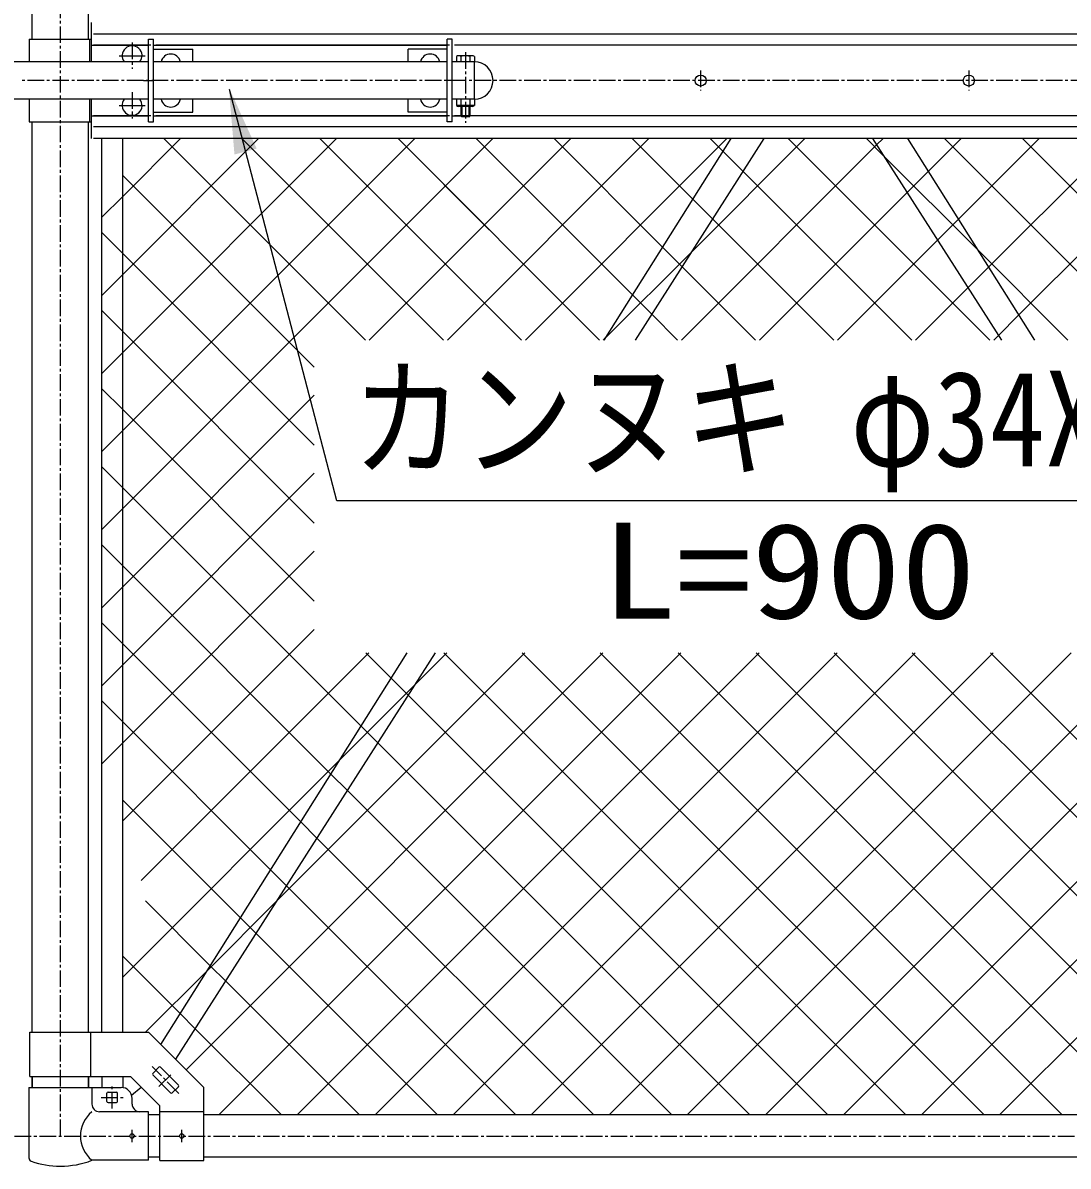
# Model space of a CAD drawing. Units: millimetres, scale not verified. Extents: x -5940 to 5940, y -4200 to 4200.
# Drawn here: x -2504 to -1557, y -2006 to -970 of the extents above; entities that cross this region are included whole.
import ezdxf
from ezdxf.enums import TextEntityAlignment as Align

# ---------------------------------------------------------------- set-up
doc = ezdxf.new("R2010")
doc.units = ezdxf.units.MM
doc.header["$LTSCALE"] = 20
doc.linetypes.add('USER1', pattern=[0.375, 0.25, -0.125])
doc.linetypes.add('USER2', pattern=[1.125, 0.75, -0.125, 0.125, -0.125])
for name, color, linetype, lineweight in [('0-5_0', 7, 'Continuous', 25), ('0-6_2網', 2, 'Continuous', 25), ('0-8_1部材', 7, 'Continuous', 25), ('0-9_中心線', 1, 'USER2', 25), ('0-A_6文字', 7, 'Continuous', 25), ('0-C_8部品', 7, 'Continuous', 25)]:
    doc.layers.add(name, color=color, linetype=linetype, lineweight=lineweight)
doc.styles.add('ＭＳ ゴシック', font='')
doc.styles.get('ＭＳ ゴシック').set_extended_font_data('MS Gothic')

msp = doc.modelspace()

# ---------------------------------------------------------------- linework, layer by layer
at = {"layer": '0-5_0'}
for p, q in [((-2442.43, -969.83), (-2442.43, -1005.33)), ((-2498.63, -984.83), (-2498.63, -1005.33)), ((-2498.63, -984.83), (-2442.43, -984.83)), ((-2444.17, -984.83), (-2444.17, -1005.33)), ((-2442.43, -990.33), (-2390.43, -990.33)), ((-2390.43, -1059.83), (-2390.43, -984.83)), ((-2390.43, -984.83), (-2385.93, -984.83)), ((-2385.93, -1059.83), (-2385.93, -984.83)), ((-2385.93, -990.33), (-2119.93, -990.33)), ((-2385.93, -993.83), (-2350.43, -993.83)), ((-2117.93, -990.33), (-2383.93, -990.33)), ((-2350.43, -1005.33), (-2350.43, -993.83)), ((-2155.43, -1005.33), (-2155.43, -993.83)), ((-2119.93, -993.83), (-2155.43, -993.83)), ((-2119.93, -1059.83), (-2119.93, -984.83)), ((-2115.43, -984.83), (-2119.93, -984.83)), ((-2115.43, -1059.83), (-2115.43, -984.83)), ((-2111.58, -1000.63), (-2111.58, -1005.33)), ((-2097.41, -999.83), (-2109.68, -999.83)), ((-2095.38, -1000.63), (-2095.38, -1005.33)), ((-2390.43, -1005.33), (-2621.23, -1005.33)), ((-2119.93, -1005.33), (-2385.93, -1005.33)), ((-2095.48, -1005.33), (-2115.43, -1005.33)), ((-2095.48, -1005.33), (-2095.48, -1039.33)), ((-2390.43, -1039.33), (-2621.23, -1039.33)), ((-2498.63, -1039.33), (-2498.63, -1059.83)), ((-2444.17, -1039.33), (-2444.17, -1059.83)), ((-2442.43, -1039.33), (-2442.43, -1074.83)), ((-2119.93, -1039.33), (-2385.93, -1039.33)), ((-2350.43, -1050.83), (-2350.43, -1039.33)), ((-2155.43, -1050.83), (-2155.43, -1039.33)), ((-2095.48, -1039.33), (-2115.43, -1039.33)), ((-2111.58, -1039.33), (-2111.58, -1045.03)), ((-2095.38, -1045.03), (-2111.58, -1045.03)), ((-2107.48, -1039.33), (-2107.48, -1045.03)), ((-2099.48, -1039.33), (-2099.48, -1045.03)), ((-2095.38, -1039.33), (-2095.38, -1045.03)), ((-2442.43, -1054.33), (-2390.43, -1054.33)), ((-2385.93, -1050.83), (-2350.43, -1050.83)), ((-2385.93, -1054.33), (-2119.93, -1054.33)), ((-2117.93, -1054.33), (-2383.93, -1054.33)), ((-2119.93, -1050.83), (-2155.43, -1050.83)), ((-2115.43, -1054.33), (-2107.48, -1054.33)), ((-2097.04, -1045.83), (-2109.63, -1045.83)), ((-2107.48, -1045.83), (-2107.48, -1054.53)), ((-2106.68, -1055.33), (-2107.48, -1054.53)), ((-2099.48, -1054.53), (-2107.48, -1054.53)), ((-2106.68, -1045.83), (-2106.68, -1055.33)), ((-2100.28, -1055.33), (-2106.68, -1055.33)), ((-2100.28, -1045.83), (-2100.28, -1055.33)), ((-2100.28, -1055.33), (-2099.48, -1054.53)), ((-2099.48, -1045.83), (-2099.48, -1054.53)), ((-2498.63, -1059.83), (-2442.43, -1059.83)), ((-2495.83, -1102.33), (-2495.83, -1059.83)), ((-2445.03, -1102.33), (-2445.03, -1059.83)), ((-2390.43, -1059.83), (-2385.93, -1059.83)), ((-2115.43, -1059.83), (-2119.93, -1059.83))]:
    msp.add_line(p, q, dxfattribs=at)
at = {"layer": '0-5_0', "color": 1, "linetype": 'USER2'}
for p, q in [((-2405.43, -987.99), (-2405.43, -1011.67)), ((-2103.48, -996.59), (-2103.48, -1060.52)), ((-2395.12, -1022.33), (-2385.93, -1022.33)), ((-2110.73, -1022.33), (-2119.93, -1022.33)), ((-2405.43, -1032.99), (-2405.43, -1056.67))]:
    msp.add_line(p, q, dxfattribs=at)
at = {"layer": '0-5_0', "color": 1}
for p, q in [((-2417.27, -999.83), (-2393.58, -999.83)), ((-2417.27, -1044.83), (-2393.58, -1044.83))]:
    msp.add_line(p, q, dxfattribs=at)
at = {"layer": '0-5_0', "linetype": 'USER1'}
for p, q in [((-2107.48, -1000.63), (-2107.48, -1005.33)), ((-2099.48, -1000.63), (-2099.48, -1005.33))]:
    msp.add_line(p, q, dxfattribs=at)
at = {"layer": '0-5_0'}
for centre, radius, start, end in [((-2405.43, -999.83), 9, 322.33011, 217.66989), ((-2370.43, -1007.33), 9, 12.83959, 167.16041), ((-2135.43, -1007.33), 9, 12.83959, 167.16041), ((-2109.53, -1002.84), 3.02, 47.18249, 132.81751), ((-2103.48, -1010.23), 10.4, 67.38014, 112.61986), ((-2097.43, -1002.86), 3.03, 47.363, 132.637), ((-2095.48, -1022.33), 17, 270, 90), ((-2405.43, -1044.83), 9, 142.33011, 37.66989), ((-2370.43, -1037.33), 9, 192.83959, 347.16041), ((-2135.43, -1037.33), 9, 192.83959, 347.16041), ((-2109.53, -1042.81), 3.02, 227.28053, 312.71947), ((-2103.48, -1035.43), 10.4, 247.38014, 292.61986), ((-2097.43, -1042.9), 2.96, 226.1605, 313.8395)]:
    msp.add_arc(centre, radius, start, end, dxfattribs=at)
at = {"layer": '0-6_2網'}
for p, q in [((-2413.93, -1410.04), (-2078.72, -1074.83)), ((-2413.93, -1197.91), (-2290.85, -1074.83)), ((-2413.93, -1268.62), (-2220.14, -1074.83)), ((-2413.93, -1339.33), (-2149.43, -1074.83)), ((-2413.93, -1127.2), (-2361.56, -1074.83)), ((-2194.1, -1257.39), (-2376.66, -1074.83)), ((-2123.39, -1257.39), (-2305.95, -1074.83)), ((-2223.39, -1157.39), (-2305.95, -1074.83)), ((-2052.68, -1257.39), (-2235.24, -1074.83)), ((-2152.68, -1157.39), (-2235.24, -1074.83)), ((-2231.99, -1157.39), (-2149.43, -1074.83)), ((-2190.57, -1257.39), (-2008.01, -1074.83)), ((-1981.97, -1257.39), (-2164.53, -1074.83)), ((-2081.97, -1157.39), (-2164.53, -1074.83)), ((-2161.28, -1157.39), (-2078.72, -1074.83)), ((-2119.86, -1257.39), (-1937.3, -1074.83)), ((-1952.11, -1216.54), (-2093.82, -1074.83)), ((-2049.15, -1257.39), (-1866.59, -1074.83)), ((-1924.79, -1173.15), (-2023.11, -1074.83)), ((-1897.47, -1129.76), (-1952.4, -1074.83)), ((-1898.21, -1177.17), (-1795.88, -1074.83)), ((-1628.41, -1257.39), (-1810.98, -1074.83)), ((-1724.71, -1090.38), (-1740.27, -1074.83)), ((-1730.96, -1080.62), (-1725.16, -1074.83)), ((-1684.23, -1104.61), (-1654.45, -1074.83)), ((-1486.99, -1257.39), (-1669.55, -1074.83)), ((-1629.61, -1191.4), (-1513.03, -1074.83)), ((-1602.29, -1234.8), (-1442.32, -1074.83)), ((-1416.28, -1257.39), (-1598.84, -1074.83)), ((-1907.73, -1257.39), (-1730.96, -1080.62)), ((-1639.65, -1175.44), (-1724.71, -1090.38)), ((-1699.12, -1257.39), (-1851.86, -1104.66)), ((-1703.37, -1123.75), (-1684.23, -1104.61)), ((-2240.43, -1281.77), (-2413.93, -1108.28)), ((-2432.93, -1146.2), (-2413.93, -1127.2)), ((-2432.93, -1146.2), (-2413.93, -1127.2)), ((-1837.02, -1257.39), (-1703.37, -1123.75)), ((-1879.43, -1147.79), (-1897.47, -1129.76)), ((-1769.83, -1257.39), (-1879.43, -1147.79)), ((-2413.93, -1178.99), (-2432.93, -1159.99)), ((-1766.31, -1257.39), (-1675.79, -1166.88)), ((-2240.43, -1352.48), (-2413.93, -1178.99)), ((-1976.81, -1255.76), (-1898.21, -1177.17)), ((-1907.01, -1190.93), (-1924.79, -1173.15)), ((-1557.7, -1257.39), (-1639.65, -1175.44)), ((-2432.93, -1216.91), (-2413.93, -1197.91)), ((-1840.55, -1257.39), (-1907.01, -1190.93)), ((-1648.2, -1210), (-1629.61, -1191.4)), ((-1695.6, -1257.39), (-1648.2, -1210)), ((-1934.59, -1234.06), (-1952.11, -1216.54)), ((-2413.93, -1249.7), (-2432.93, -1230.7)), ((-1911.26, -1257.39), (-1934.59, -1234.06)), ((-1620.62, -1253.13), (-1602.29, -1234.8)), ((-2240.43, -1423.19), (-2413.93, -1249.7)), ((-1978.44, -1257.39), (-1976.81, -1255.76)), ((-1624.88, -1257.39), (-1620.62, -1253.13)), ((-2432.93, -1287.62), (-2413.93, -1268.62)), ((-2413.93, -1320.41), (-2432.93, -1301.41)), ((-2413.93, -1480.75), (-2240.43, -1307.25)), ((-2240.43, -1493.9), (-2413.93, -1320.41)), ((-2432.93, -1358.33), (-2413.93, -1339.33)), ((-2413.93, -1391.12), (-2432.93, -1372.12)), ((-2413.93, -1551.46), (-2240.43, -1377.97)), ((-2197.99, -1607.05), (-2413.93, -1391.12)), ((-2432.93, -1429.04), (-2413.93, -1410.04)), ((-2413.93, -1461.83), (-2432.93, -1442.83)), ((-2413.93, -1622.17), (-2240.43, -1448.68)), ((-2225.32, -1650.44), (-2413.93, -1461.83)), ((-2432.93, -1499.75), (-2413.93, -1480.75)), ((-2413.93, -1532.54), (-2432.93, -1513.54)), ((-2413.93, -1692.88), (-2240.43, -1519.39)), ((-2252.64, -1693.83), (-2413.93, -1532.54)), ((-2397.16, -1746.83), (-2191.04, -1540.71)), ((-2356.45, -1918.25), (-1978.91, -1540.71)), ((-2326.72, -1959.23), (-1908.2, -1540.71)), ((-2274.27, -1765.36), (-2049.62, -1540.71)), ((-2256.01, -1959.23), (-1837.49, -1540.71)), ((-2170.67, -1563.66), (-2193.62, -1540.71)), ((-2185.3, -1959.23), (-1766.78, -1540.71)), ((-2148.92, -1569.3), (-2120.33, -1540.71)), ((-1704.39, -1959.23), (-2122.91, -1540.71)), ((-2114.59, -1959.23), (-1696.07, -1540.71)), ((-1633.68, -1959.23), (-2052.2, -1540.71)), ((-2043.88, -1959.23), (-1625.36, -1540.71)), ((-1562.97, -1959.23), (-1981.49, -1540.71)), ((-1973.17, -1959.23), (-1554.65, -1540.71)), ((-1492.26, -1959.23), (-1910.78, -1540.71)), ((-1902.46, -1959.23), (-1483.94, -1540.71)), ((-1421.55, -1959.23), (-1840.07, -1540.71)), ((-1350.84, -1959.23), (-1769.36, -1540.71)), ((-1280.13, -1959.23), (-1698.65, -1540.71)), ((-1226.23, -1942.42), (-1627.94, -1540.71)), ((-2432.93, -1570.46), (-2413.93, -1551.46)), ((-1831.75, -1959.23), (-1427.53, -1555.02)), ((-2217.24, -1637.62), (-2148.92, -1569.3)), ((-2155.21, -1579.13), (-2170.67, -1563.66)), ((-2413.93, -1603.25), (-2432.93, -1584.25)), ((-1775.1, -1959.23), (-2155.21, -1579.13)), ((-2279.96, -1737.22), (-2413.93, -1603.25)), ((-1761.04, -1959.23), (-1399.95, -1598.14)), ((-2182.78, -1622.26), (-2197.99, -1607.05)), ((-2432.93, -1641.17), (-2413.93, -1622.17)), ((-1845.81, -1959.23), (-2182.78, -1622.26)), ((-2413.93, -1834.3), (-2217.24, -1637.62)), ((-1690.33, -1959.23), (-1372.37, -1641.27)), ((-2210.36, -1665.39), (-2225.32, -1650.44)), ((-1916.53, -1959.23), (-2210.36, -1665.39)), ((-2307.28, -1780.61), (-2413.93, -1673.96)), ((-1619.62, -1959.23), (-1344.78, -1684.4)), ((-2237.94, -1708.53), (-2252.64, -1693.83)), ((-1987.24, -1959.23), (-2237.94, -1708.53)), ((-2265.52, -1751.66), (-2279.96, -1737.22)), ((-2057.95, -1959.23), (-2265.52, -1751.66)), ((-2334.6, -1824), (-2393.43, -1765.17)), ((-2337.46, -1828.55), (-2274.27, -1765.36)), ((-2293.09, -1794.79), (-2307.28, -1780.61)), ((-2128.66, -1959.23), (-2293.09, -1794.79)), ((-2361.92, -1867.39), (-2413.93, -1815.38)), ((-2393.19, -1884.28), (-2337.46, -1828.55)), ((-2320.67, -1837.93), (-2334.6, -1824)), ((-2199.37, -1959.23), (-2320.67, -1837.93)), ((-2348.25, -1881.06), (-2361.92, -1867.39)), ((-2270.08, -1959.23), (-2348.25, -1881.06))]:
    msp.add_line(p, q, dxfattribs=at)
for points in [[(-1851.86, -1104.66), (-1870.15, -1086.37), (-1881.69, -1074.83)], [(-1675.79, -1166.88), (-1656.92, -1148.01), (-1583.74, -1074.83)]]:
    msp.add_lwpolyline(points, dxfattribs=at)
at = {"layer": '0-8_1部材'}
for p, q in [((-2495.83, -984.83), (-2495.83, -160.38)), ((-2445.03, -984.83), (-2445.03, -160.38)), ((-1125.43, -980.33), (-2440.43, -980.33)), ((-1125.43, -990.33), (-2113.43, -990.33)), ((-1125.43, -1054.33), (-2113.43, -1054.33)), ((-2495.83, -1884.28), (-2495.83, -1059.83)), ((-2445.03, -1884.28), (-2445.03, -1059.83)), ((-1125.43, -1064.33), (-2440.43, -1064.33)), ((-1125.43, -1074.83), (-2440.43, -1074.83)), ((-2432.93, -1884.28), (-2432.93, -1074.83)), ((-2413.93, -1884.28), (-2413.93, -1074.83)), ((-1977.83, -1257.39), (-1862.88, -1074.83)), ((-1949.5, -1257.39), (-1832.78, -1074.83)), ((-1734.66, -1074.83), (-1617.89, -1257.39)), ((-1702.98, -1074.83), (-1588.07, -1257.39)), ((-2379.46, -1895.25), (-2156.22, -1540.71)), ((-2365.95, -1908.75), (-2130.64, -1540.71)), ((-1226.23, -1959.23), (-2340.43, -1959.23)), ((-1226.23, -1997.33), (-2340.43, -1997.33))]:
    msp.add_line(p, q, dxfattribs=at)
at = {"layer": '0-9_中心線'}
for p, q in [((-2470.43, -1978.28), (-2470.43, -28.67)), ((-932.65, -1022.33), (-2507.13, -1022.33)), ((-3951.84, -1978.28), (-1061.11, -1978.28))]:
    msp.add_line(p, q, dxfattribs=at)
at = {"layer": '0-A_6文字'}
msp.add_lwpolyline([(-1395.76, -1402.95), (-2219.97, -1402.95), (-2317.28, -1030.55)], dxfattribs=at)
msp.add_solid([(-2317.79, -1028.61), (-2292.54, -1084.03), (-2312.7, -1089.3)], dxfattribs=at)
at = {"layer": '0-C_8部品'}
for p, q in [((-2388.43, -990.33), (-2440.43, -990.33)), ((-2388.43, -1054.33), (-2440.43, -1054.33)), ((-2498.13, -1924.28), (-2498.13, -1884.28)), ((-2498.13, -1884.28), (-2460.93, -1884.28)), ((-2460.93, -1884.28), (-2390.43, -1884.28)), ((-2442.73, -1924.28), (-2442.73, -1884.28)), ((-2390.43, -1884.28), (-2340.43, -1934.28)), ((-2498.13, -1924.28), (-2460.93, -1924.28)), ((-2460.93, -1924.28), (-2406.99, -1924.28)), ((-2432.93, -1924.28), (-2432.93, -1934.28)), ((-2413.93, -1924.28), (-2413.93, -1934.28)), ((-2406.99, -1924.28), (-2380.43, -1950.85)), ((-2370.53, -1939.25), (-2386.79, -1922.99)), ((-2363.46, -1932.18), (-2379.72, -1915.92)), ((-2498.98, -1934.28), (-2460.93, -1934.28)), ((-2498.98, -1934.28), (-2498.98, -1997.97)), ((-2460.93, -1934.28), (-2441.88, -1934.28)), ((-2441.88, -1934.28), (-2441.88, -1949.28)), ((-2441.88, -1934.28), (-2415.43, -1934.28)), ((-2405.89, -1941.26), (-2397.14, -1934.14)), ((-2340.43, -2000.53), (-2340.43, -1934.28)), ((-2428.18, -1947.03), (-2428.18, -1939.53)), ((-2427.18, -1938.53), (-2419.68, -1938.53)), ((-2418.68, -1947.03), (-2418.68, -1939.53)), ((-2405.43, -1949.28), (-2405.43, -1944.28)), ((-2390.43, -1956.28), (-2434.88, -1956.28)), ((-2427.18, -1948.03), (-2419.68, -1948.03)), ((-2390.43, -2000.28), (-2390.43, -1956.28)), ((-2380.43, -2000.53), (-2380.43, -1950.85)), ((-2380.43, -1956.03), (-2340.43, -1956.03)), ((-2380.43, -1959.23), (-2390.43, -1959.23)), ((-2380.43, -1959.23), (-2390.43, -1959.23)), ((-2380.43, -1997.33), (-2390.43, -1997.33)), ((-2380.43, -1997.33), (-2390.43, -1997.33)), ((-2390.43, -2000.28), (-2441.88, -2000.28)), ((-2380.43, -2000.53), (-2340.43, -2000.53))]:
    msp.add_line(p, q, dxfattribs=at)
at = {"layer": '0-C_8部品', "color": 1, "linetype": 'USER2'}
for p, q in [((-1890.43, -1013.33), (-1890.43, -1031.33)), ((-1647.43, -1013.33), (-1647.43, -1031.33))]:
    msp.add_line(p, q, dxfattribs=at)
at = {"layer": '0-C_8部品', "color": 4, "linetype": 'USER2'}
for p, q in [((-2362.95, -1939.76), (-2387.3, -1915.41)), ((-2381.08, -1933.54), (-2369.16, -1921.62)), ((-2423.43, -1953.28), (-2423.43, -1933.28)), ((-2433.43, -1943.28), (-2413.43, -1943.28)), ((-2405.43, -1983.98), (-2405.43, -1972.58)), ((-2360.43, -1983.98), (-2360.43, -1972.58))]:
    msp.add_line(p, q, dxfattribs=at)
at = {"layer": '0-C_8部品', "linetype": 'USER2'}
for p, q in [((-2386.79, -1921.57), (-2381.13, -1915.92)), ((-2369.11, -1939.25), (-2363.46, -1933.59))]:
    msp.add_line(p, q, dxfattribs=at)
at = {"layer": '0-C_8部品'}
for points in [[(-2495.83, -1924.28), (-2495.83, -1934.28), (-2495.83, -1924.28)], [(-2445.03, -1924.28), (-2445.03, -1934.28), (-2445.03, -1924.28)]]:
    msp.add_lwpolyline(points, dxfattribs=at)
for centre, radius in [((-1890.43, -1022.33), 5), ((-1647.43, -1022.33), 5), ((-2405.43, -1978.28), 2), ((-2360.43, -1978.28), 2)]:
    msp.add_circle(centre, radius, dxfattribs=at)
for centre, radius, start, end in [((-2386.08, -1922.28), 1, 135, 225), ((-2380.43, -1916.62), 1, 45, 135), ((-2415.43, -1944.28), 10, 0, 90), ((-2364.16, -1932.89), 1, 315, 45), ((-2427.18, -1939.53), 1, 90, 180), ((-2419.68, -1939.53), 1, 0, 90), ((-2369.82, -1938.54), 1, 225, 315), ((-2423.68, -1978.28), 28.55, 129.59418, 230.40582), ((-2434.88, -1949.28), 7, 180, 270), ((-2427.18, -1947.03), 1, 180, 270), ((-2419.68, -1947.03), 1, 270, 0), ((-2398.43, -1949.28), 7, 180, 270), ((-2495.68, -1997.97), 3.3, 180, 250.77949), ((-2470.43, -1925.55), 80, 250.77949, 270), ((-2470.43, -1925.55), 80, 270, 290.9084)]:
    msp.add_arc(centre, radius, start, end, dxfattribs=at)

# ---------------------------------------------------------------- texts
at = {"layer": '0-A_6文字', "style": 'ＭＳ ゴシック'}
for s, height, width, p in [('カンヌキ φ34X2.3', 86.59, 0.85, (-2206.32, -1397.75)), ('L=900', 86.66, 1.15, (-1980.12, -1535.56))]:
    msp.add_text(s, height=height, dxfattribs=dict(at, width=width)).set_placement(p, align=Align.BOTTOM_LEFT)

doc.saveas('drawing.dxf')
